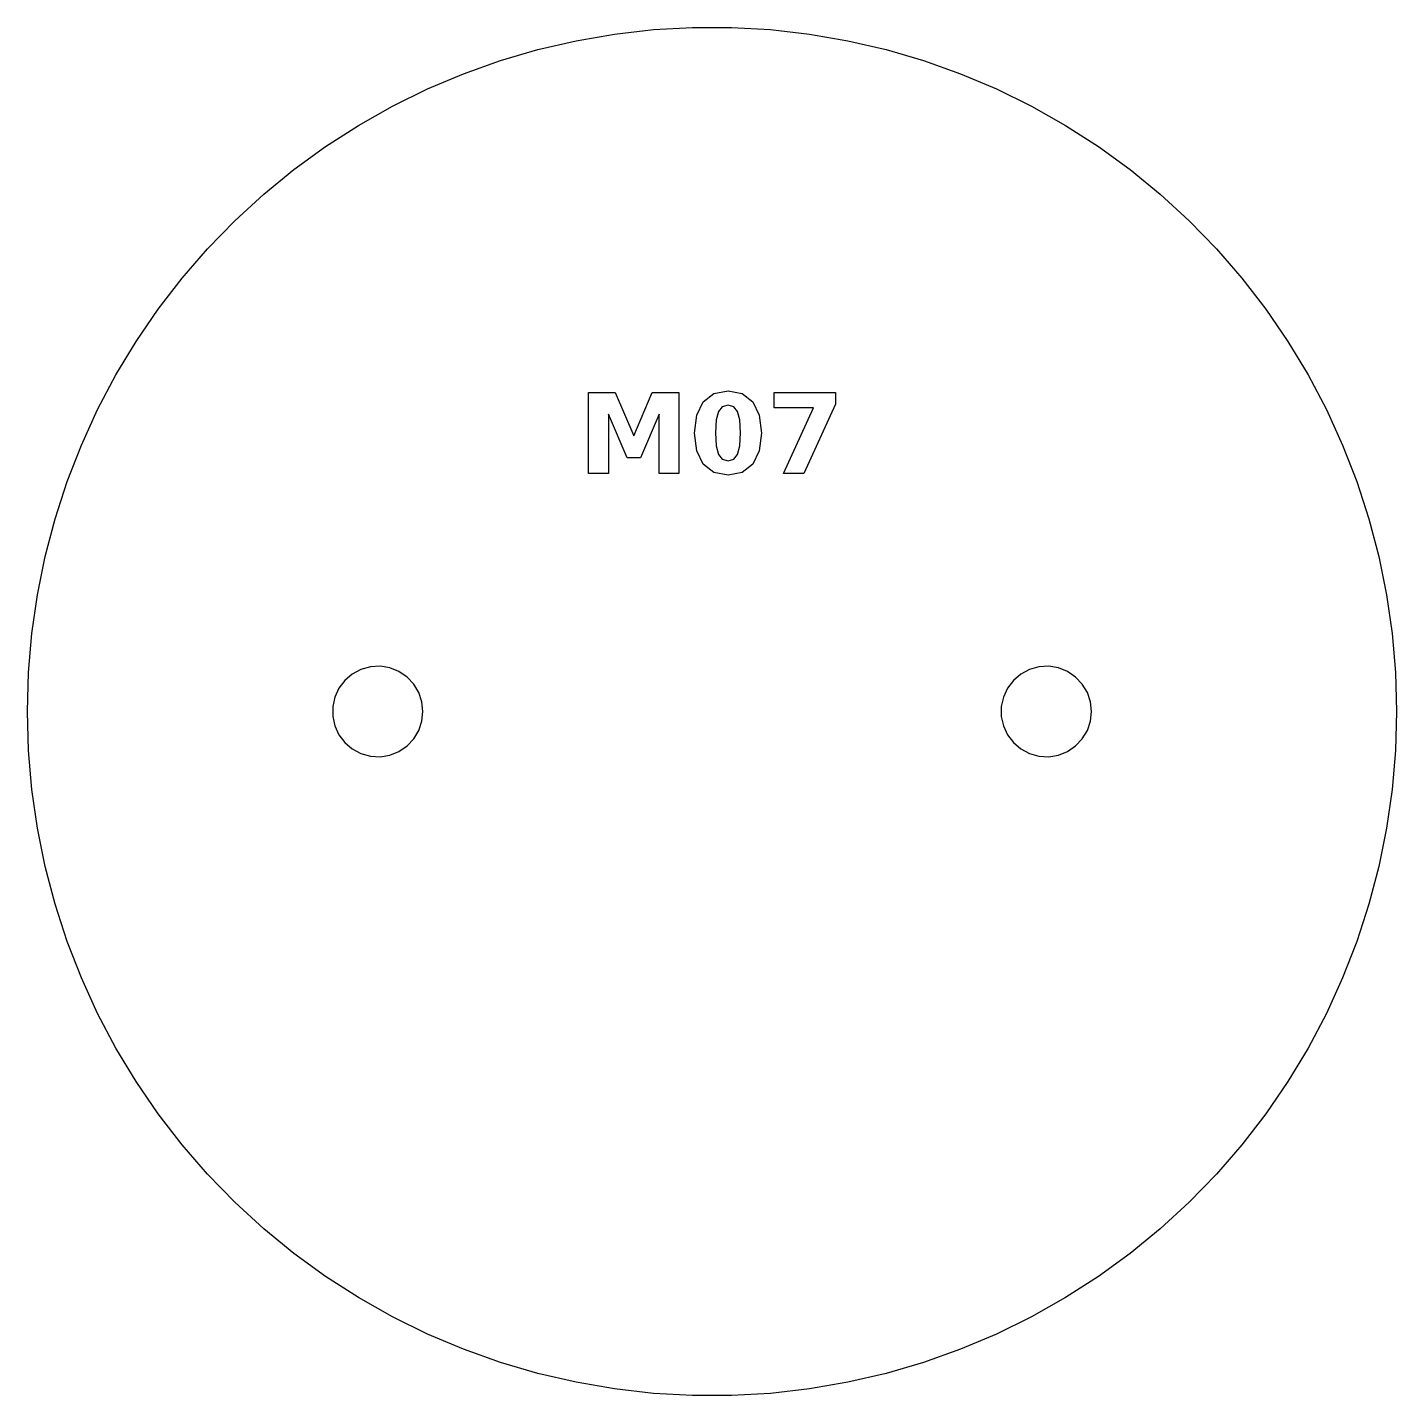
# Model space of a CAD drawing. Header units: millimetres. Extents: x -24.6 to 24.6, y -24.6 to 24.6.
import ezdxf

# ---------------------------------------------------------------- set-up
doc = ezdxf.new("R2010")
doc.units = ezdxf.units.MM
doc.layers.add('CUT', color=1, linetype='Continuous')
doc.layers.add('ENGRAVE', color=5, linetype='Continuous')

msp = doc.modelspace()

# ---------------------------------------------------------------- linework, layer by layer
at = {"layer": 'CUT'}
for points in [[(24.4148, -2.8013), (24.2151, -4.1906), (23.9364, -5.5662), (23.5796, -6.9236), (23.1459, -8.2584), (22.6366, -9.5663), (22.0536, -10.843), (21.3986, -12.0844), (20.6738, -13.2863), (19.8816, -14.4448), (19.0246, -15.5563), (18.1054, -16.617), (17.1273, -17.6235), (16.0932, -18.5726), (15.0067, -19.461), (13.8712, -20.286), (12.6905, -21.0448), (11.4684, -21.735), (10.2088, -22.3542), (8.916, -22.9006), (7.5941, -23.3722), (6.2474, -23.7677), (4.8804, -24.0856), (3.4974, -24.3249), (2.103, -24.4849), (0.7018, -24.565), (-0.7018, -24.565), (-2.103, -24.4849), (-3.4974, -24.3249), (-4.8804, -24.0856), (-6.2474, -23.7677), (-7.5941, -23.3722), (-8.916, -22.9006), (-10.2088, -22.3542), (-11.4684, -21.735), (-12.6905, -21.0448), (-13.8712, -20.286), (-15.0067, -19.461), (-16.0932, -18.5726), (-17.1273, -17.6235), (-18.1054, -16.617), (-19.0246, -15.5563), (-19.8816, -14.4448), (-20.6738, -13.2863), (-21.3986, -12.0844), (-22.0536, -10.843), (-22.6366, -9.5663), (-23.1459, -8.2584), (-23.5796, -6.9236), (-23.9364, -5.5662), (-24.2151, -4.1906), (-24.4148, -2.8013), (-24.535, -1.403), (-24.575, 0), (-24.535, 1.403), (-24.4148, 2.8013), (-24.2151, 4.1906), (-23.9364, 5.5662), (-23.5796, 6.9236), (-23.1459, 8.2584), (-22.6366, 9.5663), (-22.0536, 10.843), (-21.3986, 12.0844), (-20.6738, 13.2863), (-19.8816, 14.4448), (-19.0246, 15.5563), (-18.1054, 16.617), (-17.1273, 17.6235), (-16.0932, 18.5726), (-15.0067, 19.461), (-13.8712, 20.286), (-12.6905, 21.0448), (-11.4684, 21.735), (-10.2088, 22.3542), (-8.916, 22.9006), (-7.5941, 23.3722), (-6.2474, 23.7677), (-4.8804, 24.0856), (-3.4974, 24.3249), (-2.103, 24.4849), (-0.7018, 24.565), (0.7018, 24.565), (2.103, 24.4849), (3.4974, 24.3249), (4.8804, 24.0856), (6.2474, 23.7677), (7.5941, 23.3722), (8.916, 22.9006), (10.2088, 22.3542), (11.4684, 21.735), (12.6905, 21.0448), (13.8712, 20.286), (15.0067, 19.461), (16.0932, 18.5726), (17.1273, 17.6235), (18.1054, 16.617), (19.0246, 15.5563), (19.8816, 14.4448), (20.6738, 13.2863), (21.3986, 12.0844), (22.0536, 10.843), (22.6366, 9.5663), (23.1459, 8.2584), (23.5796, 6.9236), (23.9364, 5.5662), (24.2151, 4.1906), (24.4148, 2.8013), (24.535, 1.403), (24.575, 0), (24.535, -1.403)], [(-10.5256, 0.6821), (-10.7067, 0.9831), (-10.9483, 1.2382), (-11.239, 1.4353), (-11.5654, 1.5653), (-11.912, 1.6222), (-12.2628, 1.6032), (-12.6013, 1.5092), (-12.9117, 1.3446), (-13.1794, 1.1172), (-13.392, 0.8375), (-13.5395, 0.5187), (-13.615, 0.1756), (-13.615, -0.1756), (-13.5395, -0.5187), (-13.392, -0.8375), (-13.1794, -1.1172), (-12.9117, -1.3446), (-12.6013, -1.5092), (-12.2628, -1.6032), (-11.912, -1.6222), (-11.5654, -1.5653), (-11.239, -1.4353), (-10.9483, -1.2382), (-10.7067, -0.9831), (-10.5256, -0.6821), (-10.4134, -0.3492), (-10.3754, 0), (-10.4134, 0.3492)], [(13.5866, 0.3492), (13.4744, 0.6821), (13.2933, 0.9831), (13.0517, 1.2382), (12.761, 1.4353), (12.4346, 1.5653), (12.088, 1.6222), (11.7372, 1.6032), (11.3987, 1.5092), (11.0883, 1.3446), (10.8206, 1.1172), (10.608, 0.8375), (10.4605, 0.5187), (10.385, 0.1756), (10.385, -0.1756), (10.4605, -0.5187), (10.608, -0.8375), (10.8206, -1.1172), (11.0883, -1.3446), (11.3987, -1.5092), (11.7372, -1.6032), (12.088, -1.6222), (12.4346, -1.5653), (12.761, -1.4353), (13.0517, -1.2382), (13.2933, -0.9831), (13.4744, -0.6821), (13.5866, -0.3492), (13.6246, 0)]]:
    msp.add_lwpolyline(points, close=True, dxfattribs=at)
at = {"layer": 'ENGRAVE'}
for points in [[(-2.81, 9.8997), (-2.1419, 11.4603), (-1.1869, 11.4603), (-1.1869, 8.5441), (-1.8975, 8.5441), (-1.8975, 10.6772), (-2.5694, 9.1047), (-3.0462, 9.1047), (-3.7181, 10.6772), (-3.7181, 8.5441), (-4.4306, 8.5441), (-4.4306, 11.4603), (-3.4737, 11.4603)], [(1.6963, 9.3573), (1.4619, 8.8809), (1.0839, 8.5856), (0.575, 8.4872), (0.0647, 8.5856), (-0.3137, 8.8809), (-0.5481, 9.3573), (-0.6262, 9.9991), (-0.5481, 10.6425), (-0.3137, 11.1191), (0.0647, 11.4144), (0.575, 11.5128), (1.0839, 11.4144), (1.4619, 11.1191), (1.6963, 10.6425), (1.7744, 9.9991)], [(4.4306, 11.4603), (4.4306, 11.0366), (3.2938, 8.5441), (2.5613, 8.5441), (3.6375, 10.9072), (2.2331, 10.9072), (2.2331, 11.4603)], [(0.9969, 10.4712), (0.92, 10.7753), (0.7825, 10.9431), (0.575, 10.9991), (0.3677, 10.9431), (0.2294, 10.7753), (0.1516, 10.4712), (0.1256, 10.0053), (0.1516, 9.5337), (0.2294, 9.2253), (0.3677, 9.0556), (0.575, 8.9991), (0.7813, 9.0556), (0.9188, 9.2253), (0.9966, 9.5337), (1.0225, 10.0053)]]:
    msp.add_lwpolyline(points, close=True, dxfattribs=at)

doc.saveas('drawing.dxf')
